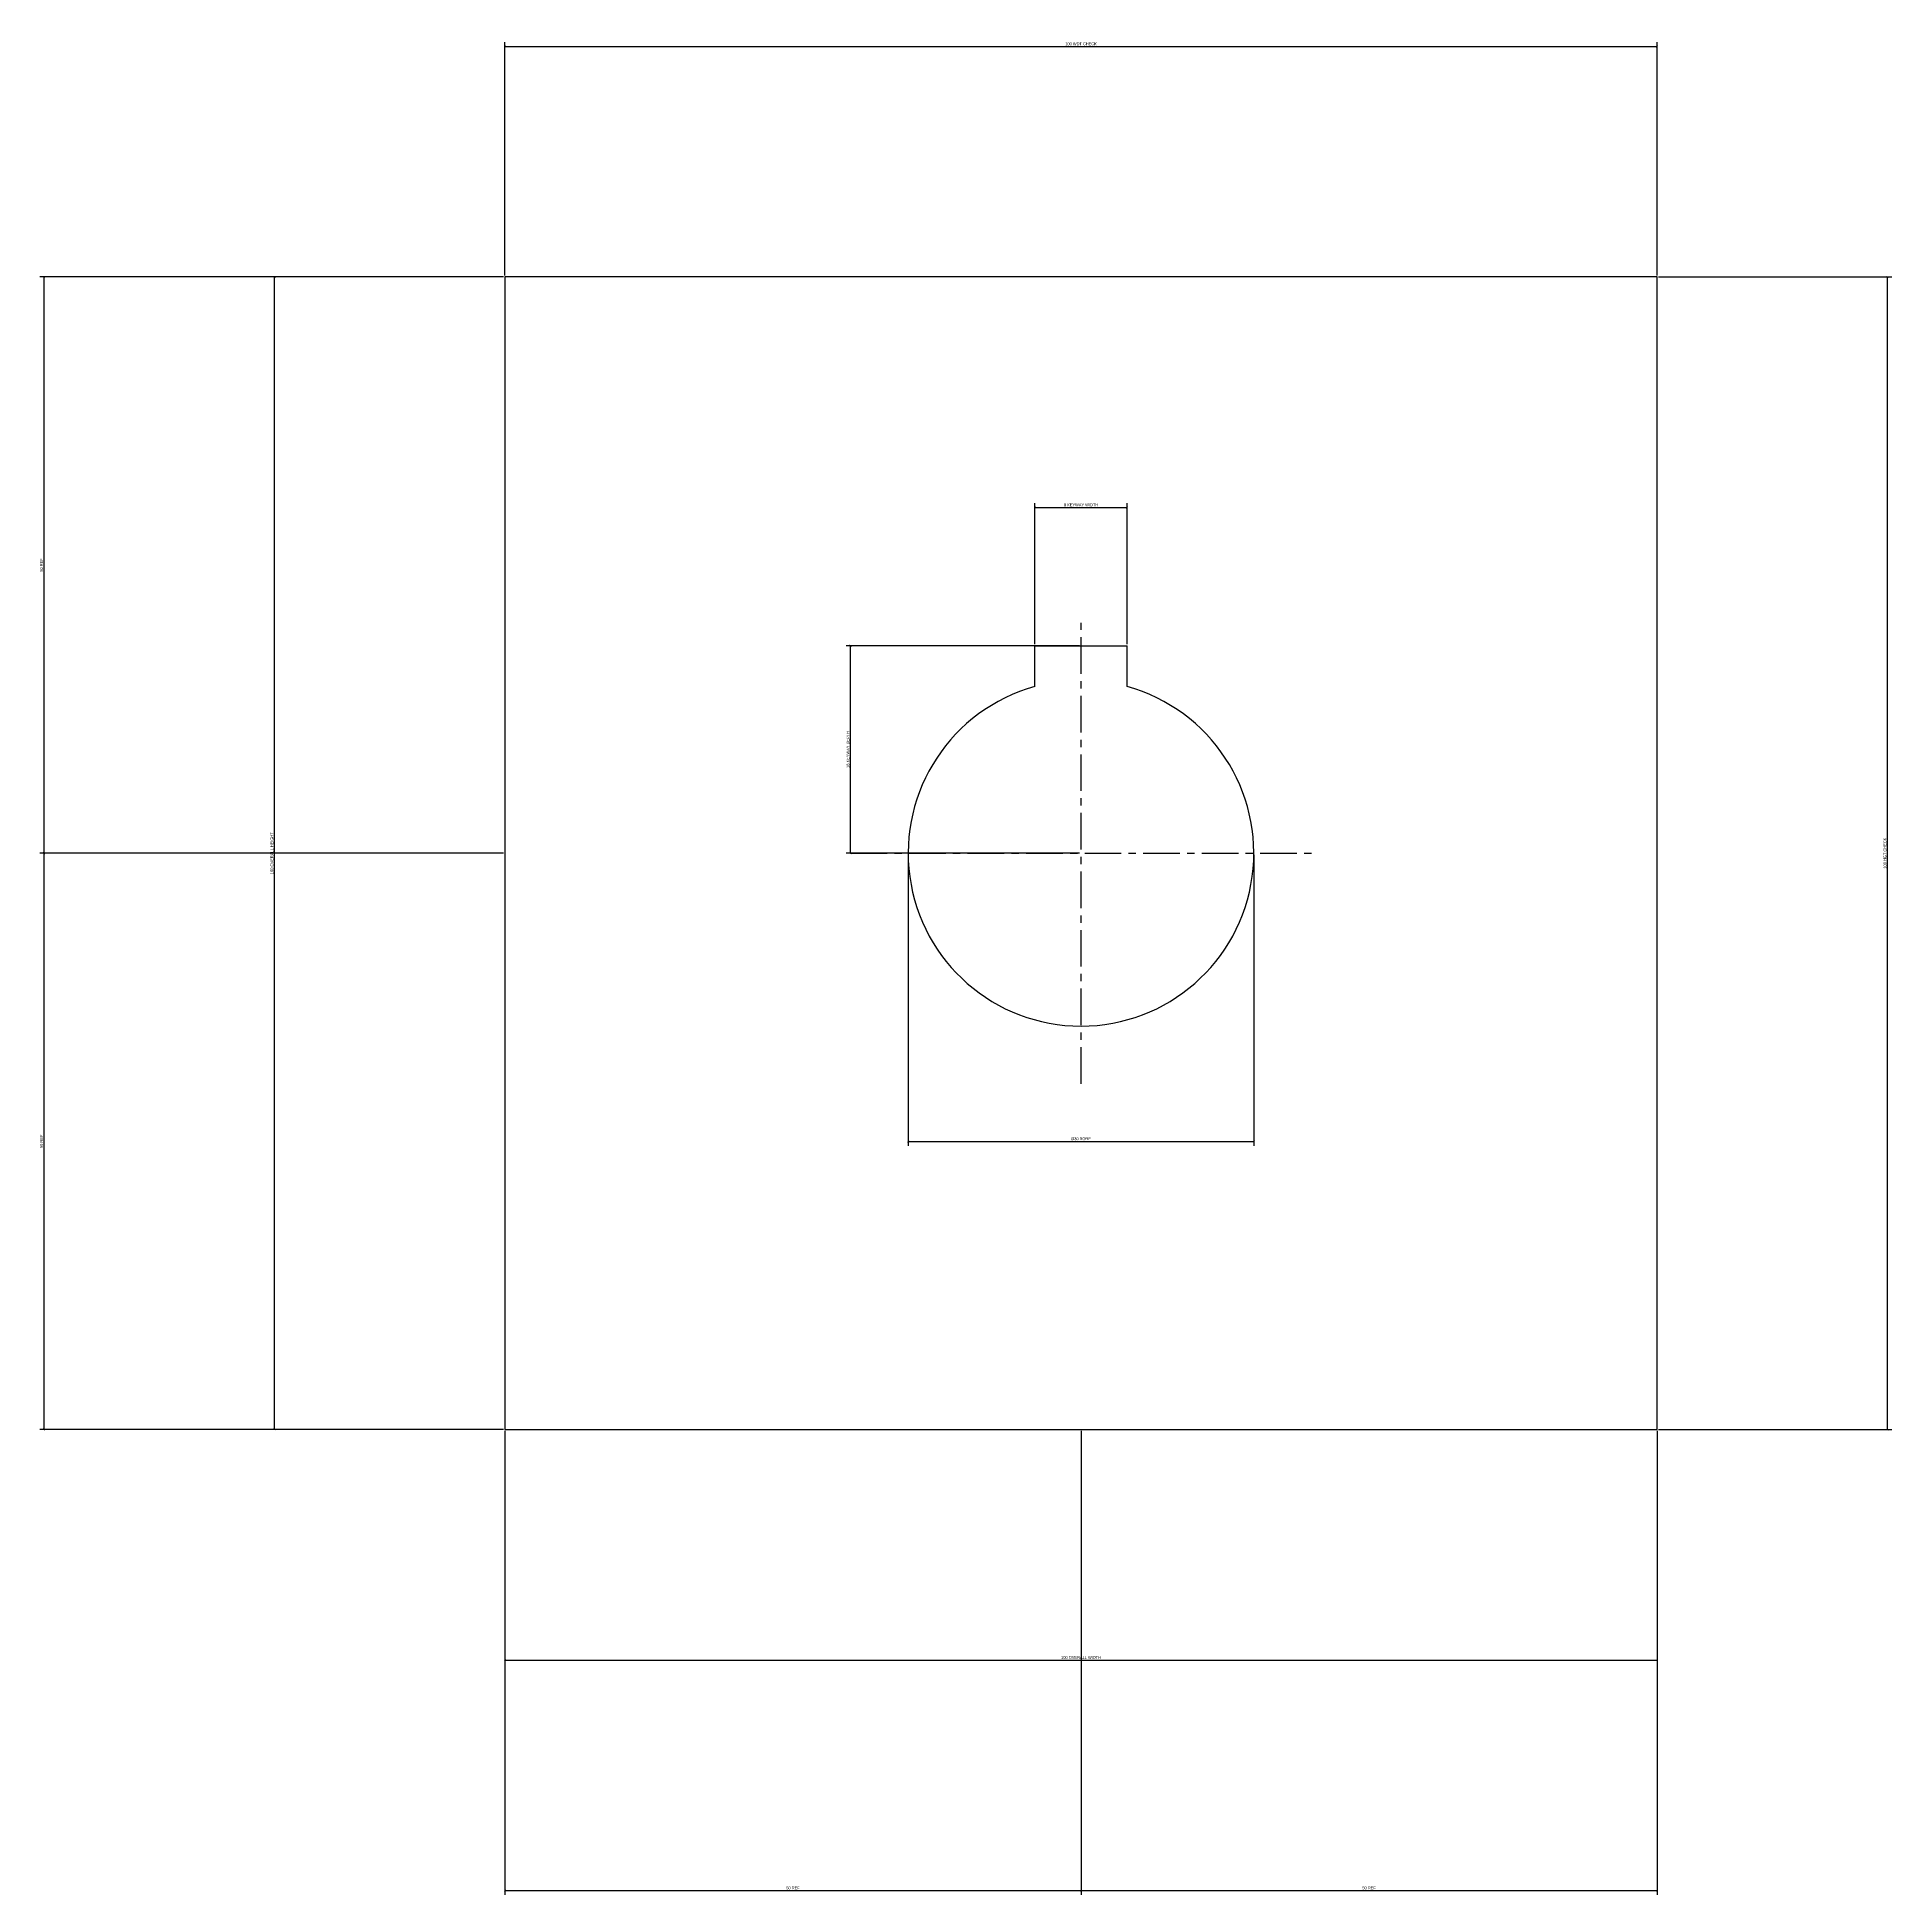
# Model space of a CAD drawing. Header units: metres. Extents: x -41 to 120, y -40 to 121.
import ezdxf

# ---------------------------------------------------------------- set-up
doc = ezdxf.new("R2010")
doc.units = ezdxf.units.M
doc.linetypes.add('CENTER', pattern=[5.08, 3.175, -0.635, 0.635, -0.635])
for name, color, linetype in [('CENTERLINES', 1, 'CENTER'), ('DIMENSIONS', 3, 'Continuous'), ('GEOMETRY', 7, 'Continuous')]:
    doc.layers.add(name, color=color, linetype=linetype)
doc.styles.add('OpenSansCondensed-Light', font='OpenSansCondensed-Light.ttf')
doc.dimstyles.new('EZDXF', dxfattribs={"dimtxt": 0.25, "dimasz": 0.175, "dimexe": 0.375, "dimexo": 0.125, "dimgap": 0.1, "dimtad": 1, "dimlfac": 100, "dimzin": 12, "dimdsep": 46, "dimtxsty": 'OpenSansCondensed-Light', "dimblk": 'ARCHTICK', "dimcen": 2.5, "dimazin": 3, "dimtfac": 0.5, "dimtmove": 2, "dimatfit": 3})

# ---------------------------------------------------------------- blocks, each defined once
blk = doc.blocks.new('_ARCHTICK')
at = {"color": 0, "linetype": 'BYBLOCK', "const_width": 0.15}
blk.add_lwpolyline([(-0.5, -0.5), (0.5, 0.5)], dxfattribs=at)

msp = doc.modelspace()

# ---------------------------------------------------------------- linework, layer by layer
at = {"layer": 'CENTERLINES'}
for p, q in [((50, 30), (50, 70)), ((30, 50), (70, 50))]:
    msp.add_line(p, q, dxfattribs=at)
at = {"layer": 'GEOMETRY'}
for p, q in [((46, 64.45683), (46, 68)), ((46, 68), (54, 68)), ((54, 64.45683), (54, 68))]:
    msp.add_line(p, q, dxfattribs=at)
msp.add_lwpolyline([(0, 0), (100, 0), (100, 100), (0, 100)], close=True, dxfattribs=at)
msp.add_arc((50, 50), 15, 105.46601, 74.53399, dxfattribs=at)

# ---------------------------------------------------------------- dimensions: what is measured, and where the dimension line sits
at = {"layer": 'DIMENSIONS'}
for base, p1, p2, text in [((0, 120), (0, 100), (100, 100), '100 WDT CHECK'), ((46, 80), (46, 68), (54, 68), '8 KEYWAY WIDTH'), ((35, 25), (35, 50), (65, 50), '%%C30 BORE'), ((0, -20), (0, 0), (100, 0), '100 OVERALL WIDTH'), ((0, -40), (0, 0), (50, 0), '50 REF'), ((50, -40), (50, 0), (100, 0), '50 REF')]:
    msp.add_linear_dim(base=base, p1=p1, p2=p2, text=text, dimstyle='EZDXF', dxfattribs=at).render()
for base, p1, p2, text in [((-40, 50), (0, 50), (0, 100), '50 REF'), ((-20, 0), (0, 0), (0, 100), '100 OVERALL HEIGHT'), ((120, 0), (100, 0), (100, 100), '100 HGT CHECK'), ((30, 50), (50, 50), (50, 68), '18 KEYWAY DEPTH'), ((-40, 0), (0, 0), (0, 50), '50 REF')]:
    msp.add_linear_dim(base=base, p1=p1, p2=p2, angle=90, text=text, dimstyle='EZDXF', dxfattribs=at).render()

doc.saveas('drawing.dxf')
